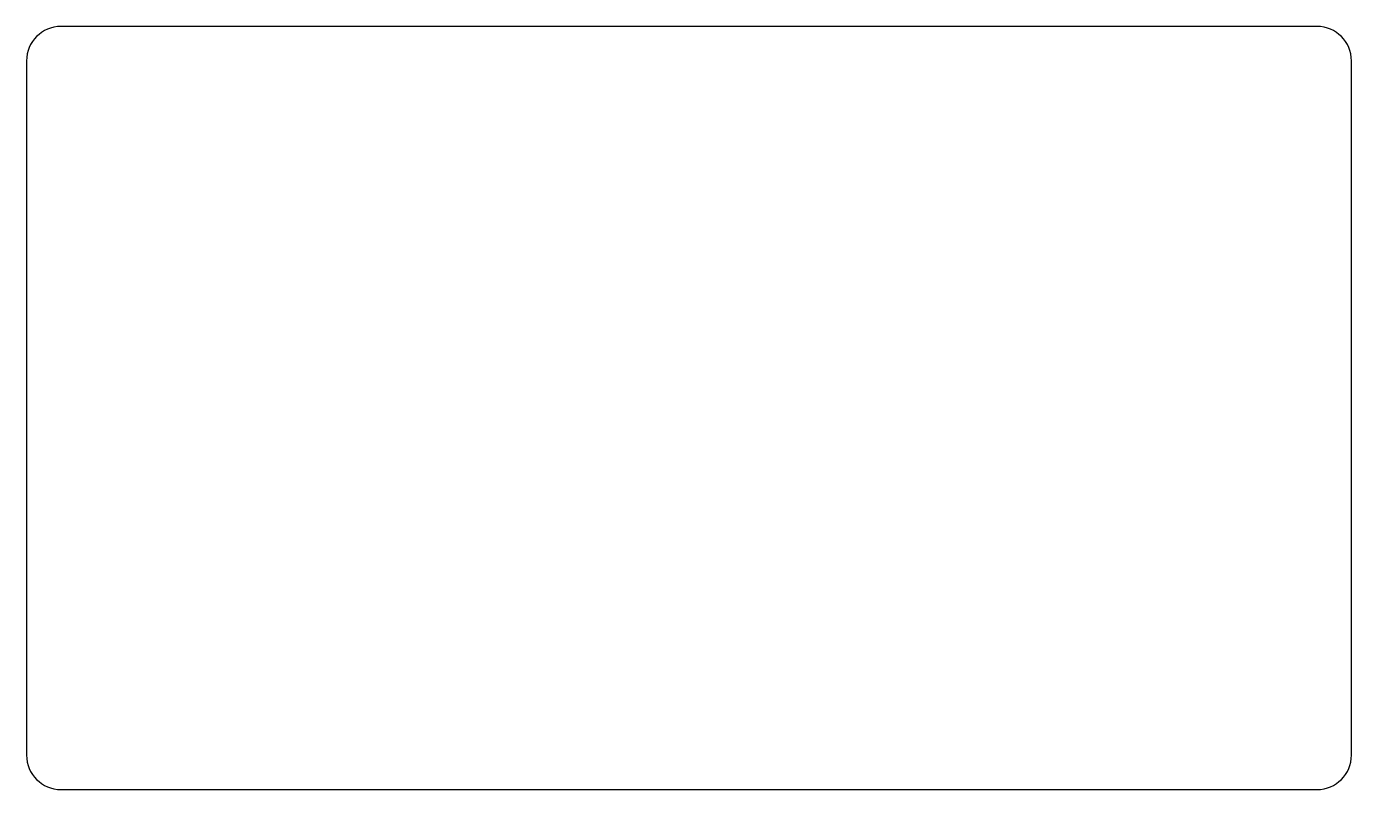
# Model space of a CAD drawing. Header units: millimetres. Extents: x 190 to 325, y -10 to 67.
import ezdxf

# ---------------------------------------------------------------- set-up
doc = ezdxf.new("R2010")
doc.units = ezdxf.units.MM

msp = doc.modelspace()

# ---------------------------------------------------------------- linework, layer by layer
for p, q in [((321.075, 67.425), (193.225, 67.425)), ((189.725, 63.925), (189.725, -6.775)), ((324.575, -6.775), (324.575, 63.925)), ((193.225, -10.275), (321.075, -10.275))]:
    msp.add_line(p, q)
for centre, start, end in [((193.225, 63.925), 90, 180), ((321.075, 63.925), 0, 90), ((193.225, -6.775), 180, 270), ((321.075, -6.775), 270, 360)]:
    msp.add_arc(centre, 3.5, start, end)

doc.saveas('drawing.dxf')
